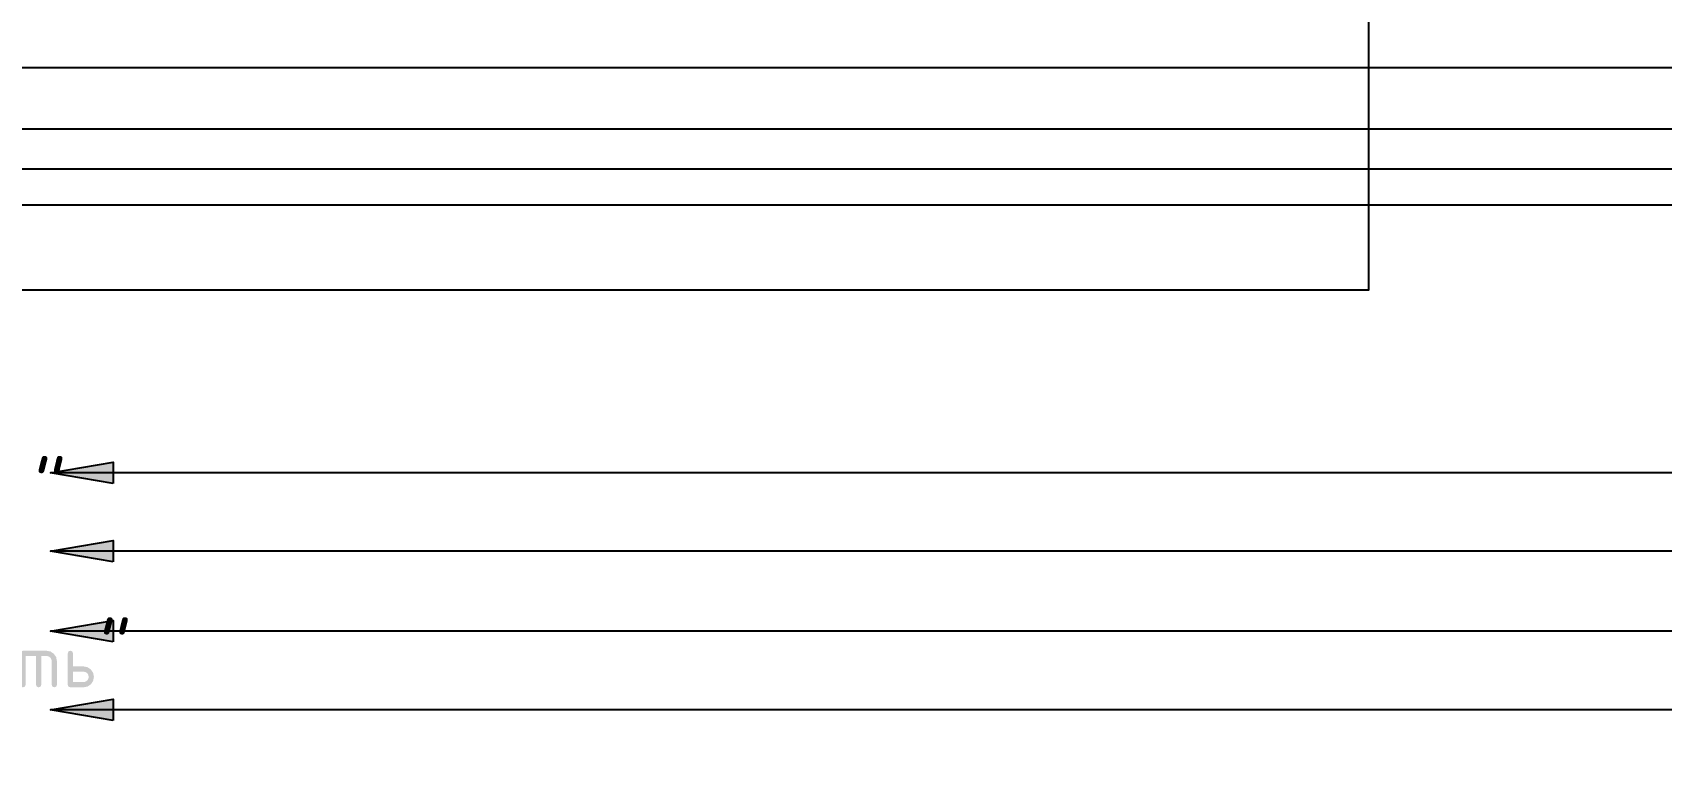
# Model space of a CAD drawing. Header units: millimetres. Extents: x 0 to 420, y 0 to 297.
# Drawn here: x 95.8 to 147.5, y 171.7 to 195.3 of the extents above; entities that cross this region are included whole.
import ezdxf

# ---------------------------------------------------------------- set-up
doc = ezdxf.new("R2010")
doc.units = ezdxf.units.MM
doc.layers.get('0').update_dxf_attribs({"linetype": 'CONTINUOUS'})
doc.styles.get("Standard").update_dxf_attribs({"font": 'STANDARD'})

msp = doc.modelspace()

# ---------------------------------------------------------------- hatches: boundary and pattern name
at = {"true_color": 0x000007}
for points in [[(98.340333, 180.975), (96.350667, 181.313667), (98.340333, 181.652333)], [(98.340333, 178.477333), (96.350667, 178.816), (98.340333, 179.154667)], [(98.340333, 175.937333), (96.350667, 176.276), (98.340333, 176.614667)], [(95.475455, 175.659961), (96.222352, 175.659961), (96.350096, 175.635639), (96.45717, 175.562947), (96.529861, 175.455874), (96.554184, 175.32813), (96.554184, 174.581233), (96.533237, 174.518739), (96.47095, 174.497999), (96.408938, 174.518739), (96.388268, 174.581233), (96.388268, 175.32813), (96.376279, 175.392484), (96.340312, 175.44609), (96.286913, 175.482056), (96.222352, 175.494045), (96.056436, 175.494045), (96.056436, 174.581233), (96.03549, 174.518739), (95.973203, 174.497999), (95.911191, 174.518739), (95.89052, 174.581233), (95.89052, 175.494045), (95.558138, 175.494045), (95.558138, 174.581233), (95.537467, 174.518739), (95.475455, 174.497999), (95.412961, 174.518739), (95.392222, 174.581233), (95.392222, 175.576728), (95.412961, 175.639015)], [(98.340333, 173.439667), (96.350667, 173.778333), (98.340333, 174.117)]]:
    msp.add_hatch(color=0, dxfattribs=at).paths.add_polyline_path(points, flags=0)
h = msp.add_hatch(color=0, dxfattribs=at)
h.paths.add_polyline_path([(97.728503, 174.829831), (97.704249, 174.700915), (97.63204, 174.593911), (97.525104, 174.521977), (97.396671, 174.497999), (96.981606, 174.497999), (96.919112, 174.518739), (96.898372, 174.581233), (96.898372, 175.576728), (96.919112, 175.639015), (96.981606, 175.659961), (97.043618, 175.639015), (97.064288, 175.576728), (97.064288, 175.162214), (97.396671, 175.162214), (97.525104, 175.137891), (97.63204, 175.0652), (97.704249, 174.957644)], flags=0)
h.paths.add_polyline_path([(97.562587, 174.829831), (97.550598, 174.894392), (97.514631, 174.947791), (97.461025, 174.983758), (97.396671, 174.995747), (97.064288, 174.995747), (97.064288, 174.663915), (97.396671, 174.663915), (97.460336, 174.675973), (97.51408, 174.712422), (97.550322, 174.765752)], flags=0)

# ---------------------------------------------------------------- linework, layer by layer
at = {"color": 0, "true_color": 0x000007}
for points in [[(138.218333, 272.203333), (138.218333, 187.113333), (40.089667, 187.113333), (40.089667, 272.203333)], [(98.340333, 180.975), (96.350667, 181.313667), (98.340333, 181.652333)], [(98.340333, 178.477333), (96.350667, 178.816), (98.340333, 179.154667)], [(98.340333, 175.937333), (96.350667, 176.276), (98.340333, 176.614667)], [(98.340333, 173.439667), (96.350667, 173.778333), (98.340333, 174.117)]]:
    msp.add_lwpolyline(points, close=True, dxfattribs=at)
at = {"color": 0, "true_color": 0x000097}
for points in [[(73.533, 194.183), (173.397333, 194.183)], [(70.993, 192.235667), (170.772667, 192.235667)], [(62.103, 190.965667), (168.486667, 190.965667)], [(59.563, 189.822667), (165.862, 189.822667)]]:
    msp.add_lwpolyline(points, dxfattribs=at)
at = {"color": 0, "true_color": 0x000007}
for points in [[(163.364333, 139.869333), (163.364333, 181.313667), (96.350667, 181.313667)], [(160.866667, 139.869333), (160.866667, 178.816), (96.350667, 178.816)], [(158.453667, 139.869333), (158.453667, 176.276), (96.350667, 176.276)], [(155.956, 139.869333), (155.956, 173.778333), (96.350667, 173.778333)]]:
    msp.add_lwpolyline(points, dxfattribs=at)

# ---------------------------------------------------------------- texts
at = {"color": 0, "true_color": 0x000007, "char_height": 1.8641, "width": 0.62136668, "attachment_point": 1}
for insert in [(95.842668, 181.484436), (97.917003, 176.362096)]:
    msp.add_mtext('"', dxfattribs=dict(at, insert=insert))

doc.saveas('drawing.dxf')
